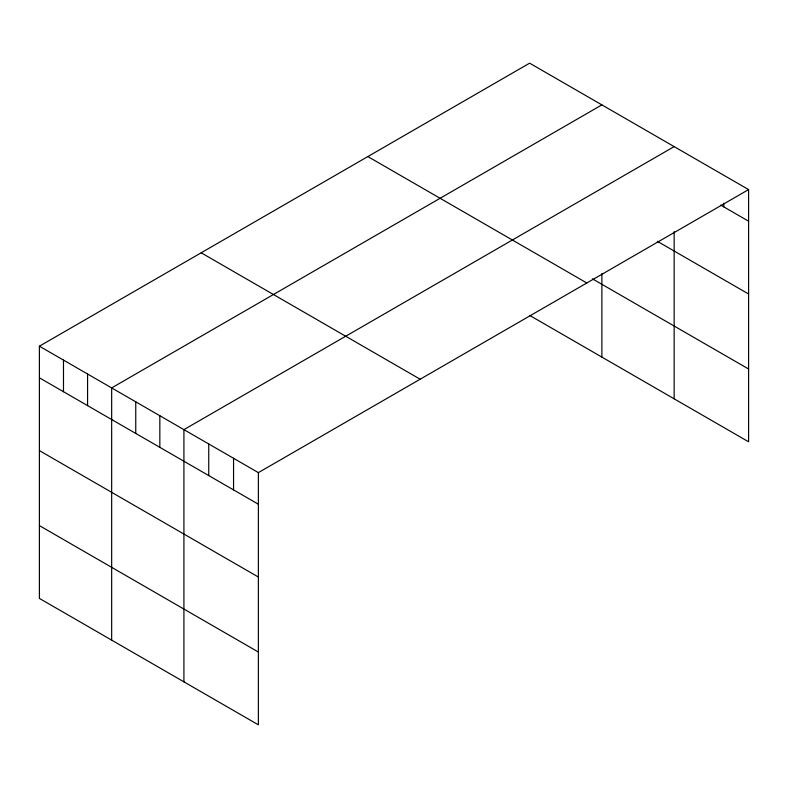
<?xml version="1.0" encoding="UTF-8"?>
<svg xmlns="http://www.w3.org/2000/svg" width="788" height="788" viewBox="0 0 788 788"><rect width="100%" height="100%" fill="white"/><g stroke="black" fill="none" stroke-linecap="round" stroke-linejoin="round"><path stroke-width="1.18" d="M748.6 189.593L258.375 472.623L258.375 724.832L39.4 598.407L39.4 346.198L529.625 63.168L748.6 189.593L748.6 441.802L529.625 315.377M601.884 104.883L111.66 387.913L111.66 640.132M674.154 146.607L183.919 429.637L183.919 681.847M720.685 205.087L748.6 221.201M657.389 241.345L748.6 294.003M592.458 278.863L748.6 369.011M367.848 156.566L586.824 282.99M201.176 252.8L420.152 379.215M39.4 346.198L258.375 472.623M39.4 377.807L258.375 504.231M39.4 450.608L258.375 577.033M39.4 525.616L258.375 652.04M723.788 203.225L723.788 206.88M674.154 231.603L674.154 398.817M601.884 273.584L601.884 357.102M233.553 458.291L233.553 489.909M208.741 443.959L208.741 475.578M159.836 415.729L159.836 447.348M135.753 401.821L135.753 433.439M87.576 374.005L87.576 405.623M63.483 360.106L63.483 391.715"/></g></svg>
